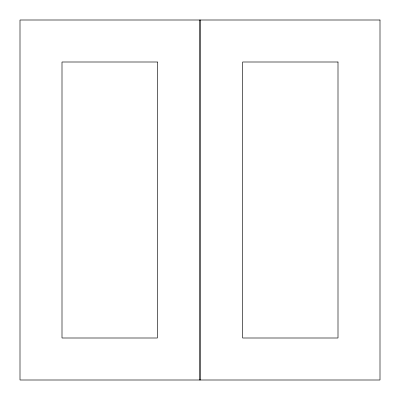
<?xml version="1.0" encoding="UTF-8"?>
<svg xmlns="http://www.w3.org/2000/svg" width="400" height="400" viewBox="0 0 400 400"><rect width="100%" height="100%" fill="white"/><g stroke="black" fill="none" stroke-linecap="round" stroke-linejoin="round"><path stroke-width="0.6" d="M200.6 20L200.6 380M199.4 20L199.4 380M380 20L20 20L20 380L380 380L380 20M157.4 62L62 62L62 338L157.4 338L157.4 62M338 62L242.6 62L242.6 338L338 338L338 62"/></g></svg>
